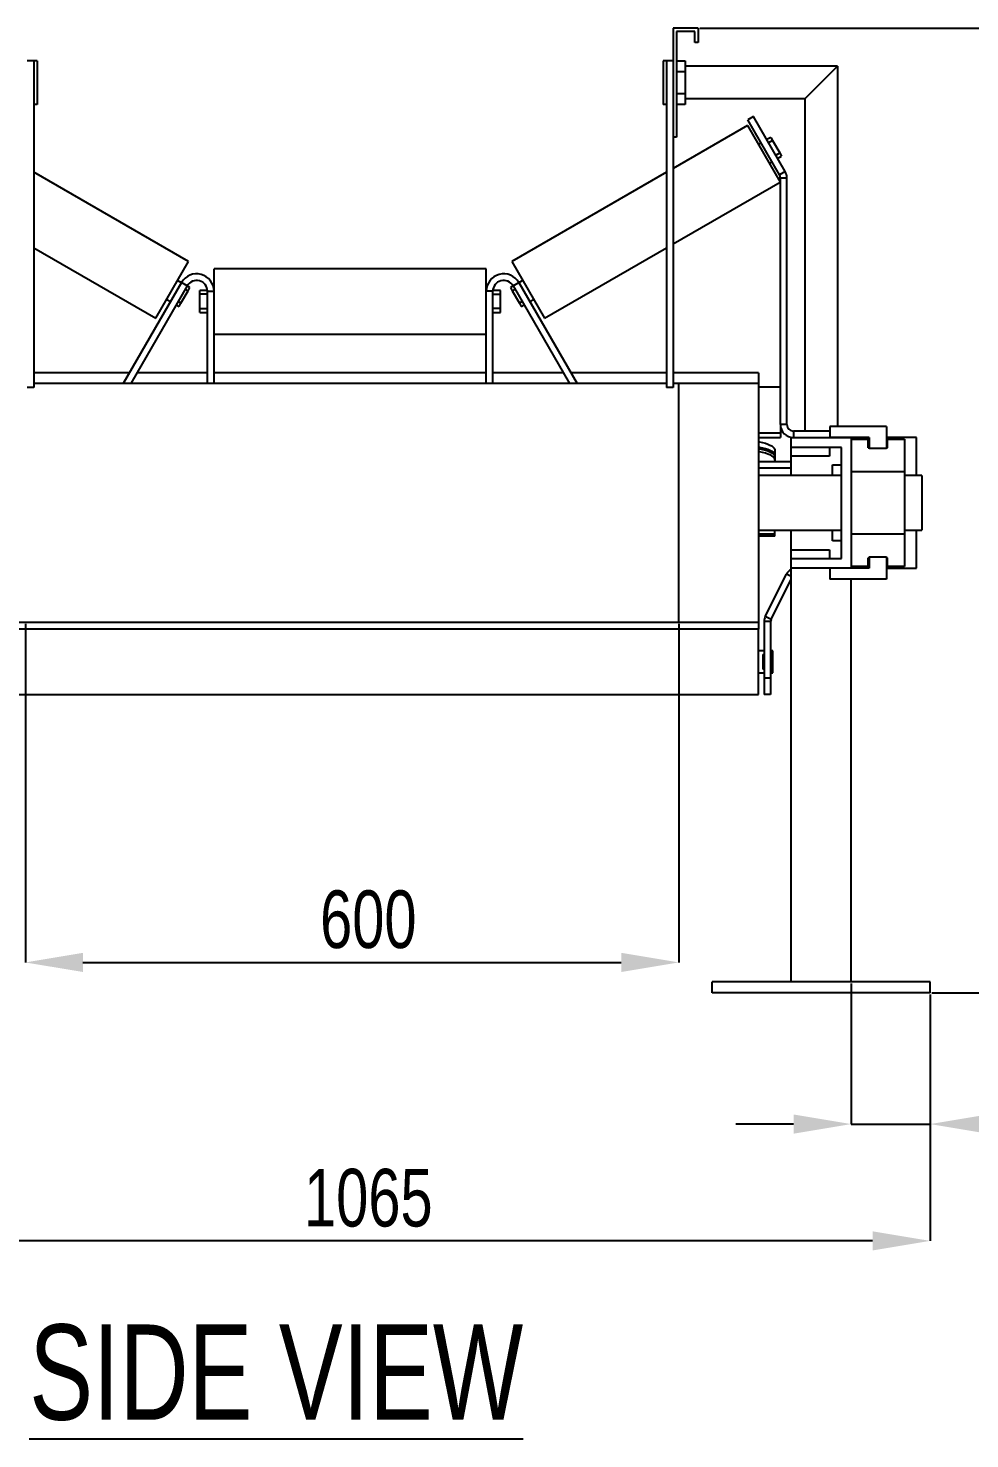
# Model space of a CAD drawing. Header units: millimetres. Extents: x 41 to 1868, y -696 to 319.
# Drawn here: x 814.5 to 849.1, y 208.2 to 260.1 of the extents above; entities that cross this region are included whole.
import ezdxf

# ---------------------------------------------------------------- set-up
doc = ezdxf.new("R2010")
doc.units = ezdxf.units.MM
doc.header["$PDSIZE"] = -1
doc.layers.add('FORMAT', color=7, linetype='Continuous')
doc.styles.add('SLDTEXTSTYLE0', font='TXT', dxfattribs={"width": 0.75})
doc.dimstyles.new('SLDDIMSTYLE2', dxfattribs={"dimtxt": 2.116667, "dimasz": 2.116667, "dimexe": 0, "dimexo": 0.625, "dimgap": 0.529167, "dimtad": 1, "dimdec": 0, "dimlfac": 25, "dimrnd": 1e-09, "dimzin": 12, "dimtxsty": 'SLDTEXTSTYLE0', "dimsah": 1, "dimcen": 2.5, "dimazin": 3, "dimtfac": 1, "dimtdec": 0, "dimtmove": 0, "dimatfit": 3, "dimfrac": 2, "dimtzin": 12})
doc.dimstyles.new('SLDDIMSTYLE3', dxfattribs={"dimtxt": 2.116667, "dimasz": 2.116667, "dimexe": 0, "dimexo": 0.625, "dimgap": 0.529167, "dimtad": 1, "dimdec": 0, "dimlfac": 25, "dimrnd": 1e-09, "dimzin": 12, "dimtxsty": 'SLDTEXTSTYLE0', "dimsah": 1, "dimcen": 2.5, "dimazin": 3, "dimtfac": 1, "dimtdec": 0, "dimtmove": 0, "dimatfit": 0, "dimfrac": 2, "dimtzin": 12})

# ---------------------------------------------------------------- blocks, each defined once
blk = doc.blocks.new('*D711')
at = {"color": 0, "linetype": 'Continuous', "lineweight": -2}
for p, q in [((814.398, 238.187), (814.398, 225.746)), ((838.398, 238.187), (838.398, 225.746)), ((816.515, 225.746), (836.281, 225.746))]:
    blk.add_line(p, q, dxfattribs=at)
at = {"color": 0, "linetype": 'Continuous'}
for points in [[(816.515, 226.099), (816.515, 225.394), (814.398, 225.746)], [(836.281, 226.099), (836.281, 225.394), (838.398, 225.746)]]:
    blk.add_solid(points, dxfattribs=at)
at = {"layer": 'Defpoints', "color": 0, "linetype": 'Continuous'}
for p in [(814.398, 238.25), (838.398, 238.25), (838.398, 225.746)]:
    blk.add_point(p, dxfattribs=at)
at = {"color": 0, "linetype": 'Continuous', "lineweight": 18, "insert": (826.994, 228.392), "char_height": 2.1167, "attachment_point": 2, "style": 'SLDTEXTSTYLE0'}
blk.add_mtext('\\A1;600', dxfattribs=at)
blk = doc.blocks.new('*D712')
at = {"layer": 'Defpoints', "color": 0}
for p in [(805.027, 224.632), (847.627, 224.632), (805.027, 215.515)]:
    blk.add_point(p, dxfattribs=at)
at = {"layer": 'FORMAT', "color": 0, "lineweight": -2}
for p, q in [((805.027, 224.569), (805.027, 215.515)), ((847.627, 224.569), (847.627, 215.515)), ((845.51, 215.515), (807.143, 215.515))]:
    blk.add_line(p, q, dxfattribs=at)
at = {"layer": 'FORMAT', "color": 0}
for points in [[(807.143, 215.867), (807.143, 215.162), (805.027, 215.515)], [(845.51, 215.867), (845.51, 215.162), (847.627, 215.515)]]:
    blk.add_solid(points, dxfattribs=at)
at = {"layer": 'FORMAT', "color": 0, "insert": (826.994, 218.161), "char_height": 2.1167, "attachment_point": 2, "style": 'SLDTEXTSTYLE0'}
blk.add_mtext('\\A1;1065', dxfattribs=at)
blk = doc.blocks.new('*D713')
at = {"layer": 'Defpoints', "color": 0}
for p in [(839.107, 260.072), (859.115, 260.072), (847.627, 224.632)]:
    blk.add_point(p, dxfattribs=at)
at = {"layer": 'FORMAT', "color": 0, "lineweight": -2}
for p, q in [((839.169, 260.072), (859.115, 260.072)), ((859.115, 226.748), (859.115, 257.955)), ((847.689, 224.632), (859.115, 224.632))]:
    blk.add_line(p, q, dxfattribs=at)
at = {"layer": 'FORMAT', "color": 0}
for points in [[(858.762, 257.955), (859.468, 257.955), (859.115, 260.072)], [(858.762, 226.748), (859.468, 226.748), (859.115, 224.632)]]:
    blk.add_solid(points, dxfattribs=at)
at = {"layer": 'FORMAT', "color": 0, "insert": (856.469, 243.728), "char_height": 2.1167, "attachment_point": 2, "rotation": 90, "style": 'SLDTEXTSTYLE0'}
blk.add_mtext('\\A1;886', dxfattribs=at)
blk = doc.blocks.new('*D715')
at = {"layer": 'Defpoints', "color": 0}
for p in [(844.727, 225.032), (847.627, 224.632), (847.627, 219.807)]:
    blk.add_point(p, dxfattribs=at)
at = {"layer": 'FORMAT', "color": 0, "lineweight": -2}
for p, q in [((844.727, 224.969), (844.727, 219.807)), ((847.627, 224.569), (847.627, 219.807)), ((842.61, 219.807), (840.493, 219.807)), ((844.727, 219.807), (847.627, 219.807)), ((849.743, 219.807), (855.564, 219.807))]:
    blk.add_line(p, q, dxfattribs=at)
at = {"layer": 'FORMAT', "color": 0}
for points in [[(842.61, 220.16), (842.61, 219.454), (844.727, 219.807)], [(849.743, 220.16), (849.743, 219.454), (847.627, 219.807)]]:
    blk.add_solid(points, dxfattribs=at)
at = {"layer": 'FORMAT', "color": 0, "insert": (853.712, 222.453), "char_height": 2.1167, "attachment_point": 2, "style": 'SLDTEXTSTYLE0'}
blk.add_mtext('\\A1;72', dxfattribs=at)

msp = doc.modelspace()

# ---------------------------------------------------------------- linework, layer by layer
at = {"color": 7, "linetype": 'Continuous', "lineweight": 25}
for p, q in [((838.1867, 260.0716), (838.1867, 256.0716)), ((839.1067, 260.0716), (838.1867, 260.0716)), ((838.3067, 259.9516), (838.3067, 256.0716)), ((838.9867, 259.9516), (838.3067, 259.9516)), ((838.9867, 259.5516), (838.9867, 259.9516)), ((839.1067, 260.0716), (839.1067, 259.5516)), ((839.1067, 259.5516), (838.9867, 259.5516)), ((814.7067, 258.8716), (814.4667, 258.8716)), ((814.8267, 258.8716), (814.7067, 258.8716)), ((814.7067, 258.8716), (814.7067, 257.2716)), ((814.7067, 258.8716), (814.7067, 246.8716)), ((814.8267, 258.8716), (814.8267, 257.2716)), ((837.9467, 258.8716), (837.8267, 258.8716)), ((837.8267, 258.8716), (837.8267, 257.2716)), ((837.9467, 258.8716), (837.9467, 257.2716)), ((838.1867, 258.8716), (837.9467, 258.8716)), ((837.9467, 258.8716), (837.9467, 246.8716)), ((838.1867, 258.8716), (838.1867, 246.8716)), ((838.3067, 258.8716), (838.6267, 258.8716)), ((838.6267, 258.8716), (838.6267, 258.4716)), ((844.2267, 258.6716), (838.6267, 258.6716)), ((844.2267, 258.6716), (843.0267, 257.4716)), ((844.2267, 258.6716), (844.2267, 245.4316)), ((838.6267, 258.4716), (838.3067, 258.4716)), ((838.6267, 258.4716), (838.6267, 257.6716)), ((838.3067, 257.6716), (838.6267, 257.6716)), ((838.6267, 257.6716), (838.6267, 257.2716)), ((814.8267, 257.2716), (814.7067, 257.2716)), ((837.9467, 257.2716), (837.8267, 257.2716)), ((838.6267, 257.2716), (838.3067, 257.2716)), ((843.0267, 257.4716), (838.6267, 257.4716)), ((843.0267, 257.4716), (843.0267, 245.2716)), ((841.1345, 256.8301), (840.9267, 256.7101)), ((842.0945, 254.6873), (840.9267, 256.7101)), ((842.3024, 254.8073), (841.1345, 256.8301)), ((840.9217, 256.4951), (838.1867, 254.916)), ((838.3067, 256.0716), (838.1867, 256.0716)), ((840.9217, 256.4951), (841.5217, 255.4558)), ((841.772, 256.0622), (841.6264, 255.9782)), ((841.772, 256.0622), (841.8397, 255.945)), ((841.4185, 255.8582), (841.3217, 255.8022)), ((841.8397, 255.945), (841.6941, 255.8609)), ((841.8397, 255.945), (842.1043, 255.4867)), ((841.5217, 255.4558), (842.1217, 254.4166)), ((841.7217, 255.1094), (841.8185, 255.1653)), ((841.9587, 255.4026), (842.1043, 255.4867)), ((842.0264, 255.2853), (842.172, 255.3694)), ((842.1043, 255.4867), (842.172, 255.3694)), ((820.3919, 251.4951), (814.7067, 254.7774)), ((837.9467, 254.7774), (832.2614, 251.4951)), ((842.3024, 254.8073), (842.0945, 254.6873)), ((842.1267, 245.5116), (842.1267, 254.5673)), ((842.3667, 254.5673), (842.1267, 254.5673)), ((842.3667, 245.5116), (842.3667, 254.5673)), ((838.1867, 252.1447), (842.1217, 254.4166)), ((814.7067, 252.0062), (819.1919, 249.4166)), ((833.4614, 249.4166), (837.9467, 252.0062)), ((819.1919, 249.4166), (820.3919, 251.4951)), ((832.2614, 251.4951), (832.8614, 250.4558)), ((831.3267, 251.2316), (821.3267, 251.2316)), ((821.3267, 250.0316), (821.3267, 251.2316)), ((831.3267, 250.0316), (831.3267, 251.2316)), ((820.1324, 250.7256), (817.9893, 247.0136)), ((820.3403, 250.6056), (818.2665, 247.0136)), ((820.1305, 250.7222), (819.9919, 250.8022)), ((820.11, 249.9667), (820.3746, 250.425)), ((820.3403, 250.6056), (820.1324, 250.7256)), ((820.2706, 250.485), (820.3746, 250.425)), ((820.4423, 250.5422), (820.3384, 250.6022)), ((820.3746, 250.425), (820.4423, 250.5422)), ((821.0858, 250.4316), (820.8067, 250.4316)), ((820.8067, 250.2962), (820.8067, 250.4316)), ((821.0867, 250.4056), (821.3267, 250.4056)), ((821.0867, 247.0136), (821.0867, 250.4056)), ((821.3267, 250.4316), (821.3262, 250.4316)), ((831.3272, 250.4316), (831.3267, 250.4316)), ((831.5667, 250.4056), (831.3267, 250.4056)), ((831.5667, 247.0136), (831.5667, 250.4056)), ((831.8467, 250.4316), (831.5675, 250.4316)), ((831.8467, 250.2962), (831.8467, 250.4316)), ((832.315, 250.6022), (832.2111, 250.5422)), ((832.2111, 250.5422), (832.2788, 250.425)), ((832.2788, 250.425), (832.3827, 250.485)), ((832.2788, 250.425), (832.5434, 249.9667)), ((832.3131, 250.6056), (832.5209, 250.7256)), ((832.3131, 250.6056), (834.3869, 247.0136)), ((832.5209, 250.7256), (834.664, 247.0136)), ((832.6614, 250.8022), (832.5229, 250.7222)), ((832.8614, 250.4558), (833.4614, 249.4166)), ((819.5919, 250.1094), (819.7305, 250.0294)), ((819.9384, 249.9094), (820.0423, 249.8494)), ((820.11, 249.9667), (820.0061, 250.0267)), ((820.0423, 249.8494), (820.11, 249.9667)), ((821.0867, 250.2962), (820.8067, 250.2962)), ((820.8067, 249.7671), (820.8067, 250.2962)), ((821.3267, 249.3683), (821.3267, 250.0316)), ((831.3267, 249.3683), (831.3267, 250.0316)), ((831.5667, 250.2962), (831.8467, 250.2962)), ((831.8467, 249.7671), (831.8467, 250.2962)), ((832.6473, 250.0267), (832.5434, 249.9667)), ((832.5434, 249.9667), (832.6111, 249.8494)), ((832.6111, 249.8494), (832.715, 249.9094)), ((832.9229, 250.0294), (833.0614, 250.1094)), ((820.8067, 249.6316), (820.8067, 249.7671)), ((820.8067, 249.7671), (821.0867, 249.7671)), ((820.8067, 249.6316), (821.0867, 249.6316)), ((821.3267, 247.0136), (821.3267, 249.3683)), ((831.3267, 247.0136), (831.3267, 249.3683)), ((831.8467, 249.7671), (831.5667, 249.7671)), ((831.5667, 249.6316), (831.8467, 249.6316)), ((831.8467, 249.6316), (831.8467, 249.7671)), ((821.3267, 248.8316), (831.3267, 248.8316)), ((818.2203, 247.4136), (814.7067, 247.4136)), ((821.0867, 247.4136), (818.4974, 247.4136)), ((831.3267, 247.4136), (821.3267, 247.4136)), ((834.156, 247.4136), (831.5667, 247.4136)), ((837.9467, 247.4136), (834.4331, 247.4136)), ((841.3267, 247.4136), (838.1867, 247.4136)), ((841.3267, 247.4136), (841.3267, 247.0136)), ((814.7067, 246.8716), (814.4667, 246.8716)), ((837.9467, 247.0136), (814.7067, 247.0136)), ((838.1867, 246.8716), (837.9467, 246.8716)), ((841.3267, 247.0136), (838.1867, 247.0136)), ((841.3267, 247.0136), (841.3267, 238.2496)), ((841.3267, 246.8984), (842.1267, 246.8984)), ((841.3267, 245.2013), (842.1267, 245.2013)), ((842.1267, 245.5116), (842.1267, 245.2013)), ((842.3667, 245.5116), (842.1267, 245.5116)), ((842.1267, 245.2013), (842.1267, 245.0316)), ((842.6067, 245.2716), (842.6067, 245.0316)), ((843.9467, 245.2716), (842.6067, 245.2716)), ((843.9467, 245.4316), (843.9467, 245.0316)), ((846.0267, 245.4316), (843.9467, 245.4316)), ((846.0267, 245.4316), (846.0267, 244.6316)), ((841.3267, 245.0316), (842.1267, 245.0316)), ((842.5267, 245.0383), (842.5267, 245.0316)), ((842.5267, 244.6716), (842.5267, 245.0316)), ((842.5267, 245.0316), (844.7267, 245.0316)), ((844.3667, 244.6716), (842.5267, 244.6716)), ((842.5267, 244.3516), (842.5267, 244.6716)), ((843.9267, 244.6716), (843.9267, 244.3516)), ((845.3867, 245.0316), (843.9467, 245.0316)), ((844.3667, 240.5916), (844.3667, 244.6716)), ((844.7267, 245.0316), (844.7267, 240.2316)), ((844.7267, 244.9716), (845.3567, 244.9716)), ((845.3567, 244.6516), (845.3567, 244.9716)), ((845.3567, 244.6516), (845.3867, 244.6516)), ((845.3867, 245.0316), (845.3867, 244.6316)), ((846.0267, 244.6316), (845.3867, 244.6316)), ((847.1267, 245.0316), (846.0267, 245.0316)), ((846.0267, 244.6516), (846.0567, 244.6516)), ((846.0567, 244.6516), (846.0567, 244.9716)), ((846.0567, 244.9716), (846.6867, 244.9716)), ((846.6867, 244.9716), (846.6867, 243.7716)), ((847.1267, 243.6316), (847.1267, 245.0316)), ((842.5267, 244.1383), (841.3267, 244.1383)), ((841.9267, 244.5642), (841.9267, 244.3736)), ((841.9267, 244.3736), (841.9267, 244.3131)), ((841.9267, 244.3131), (841.9267, 244.1987)), ((841.9267, 244.1987), (841.9267, 244.1383)), ((842.5267, 243.6316), (842.5267, 244.3516)), ((843.9267, 244.3516), (842.5267, 244.3516)), ((842.5267, 243.9095), (841.3267, 243.9095)), ((844.3667, 243.6316), (841.3267, 243.6316)), ((844.0467, 243.6316), (844.0467, 244.0316)), ((844.0467, 244.0316), (844.3667, 244.0316)), ((846.6867, 243.7716), (844.7267, 243.7716)), ((846.6867, 243.7716), (846.6867, 241.4916)), ((847.3267, 243.6316), (846.6867, 243.6316)), ((847.3267, 243.6316), (847.3267, 241.6316)), ((841.3267, 241.6316), (844.3667, 241.6316)), ((841.9267, 241.4821), (841.9267, 241.6316)), ((842.5267, 240.9116), (842.5267, 241.6316)), ((844.0467, 241.2316), (844.0467, 241.6316)), ((846.6867, 241.6316), (847.3267, 241.6316)), ((847.1267, 240.2316), (847.1267, 241.6316)), ((841.9267, 241.4821), (841.3267, 241.4821)), ((841.9267, 241.4095), (841.3267, 241.4095)), ((841.9267, 241.4095), (841.9267, 241.4821)), ((844.3667, 241.2316), (844.0467, 241.2316)), ((844.7267, 241.4916), (846.6867, 241.4916)), ((846.6867, 241.4916), (846.6867, 240.2916)), ((842.5267, 240.9116), (843.9267, 240.9116)), ((842.5267, 240.5916), (842.5267, 240.9116)), ((842.5267, 240.5916), (844.3667, 240.5916)), ((842.5267, 240.2316), (842.5267, 240.5916)), ((843.9267, 240.9116), (843.9267, 240.5916)), ((845.3867, 240.6116), (845.3567, 240.6116)), ((845.3567, 240.2916), (845.3567, 240.6116)), ((845.3867, 240.6316), (845.3867, 240.2316)), ((846.0267, 240.6316), (845.3867, 240.6316)), ((846.0267, 240.6316), (846.0267, 239.8316)), ((846.0567, 240.6116), (846.0267, 240.6116)), ((846.0567, 240.2916), (846.0567, 240.6116)), ((841.5689, 238.4527), (842.3478, 240.0105)), ((842.5267, 225.0316), (842.5267, 240.2316)), ((844.7267, 240.2316), (842.5267, 240.2316)), ((843.9467, 240.2316), (843.9467, 239.8316)), ((845.3867, 240.2316), (843.9467, 240.2316)), ((845.3567, 240.2916), (844.7267, 240.2916)), ((846.0267, 240.2316), (847.1267, 240.2316)), ((846.6867, 240.2916), (846.0567, 240.2916)), ((841.7836, 238.3454), (842.5267, 239.8316)), ((846.0267, 239.8316), (843.9467, 239.8316)), ((844.7267, 225.0316), (844.7267, 239.8316)), ((841.7836, 238.3454), (841.5689, 238.4527)), ((811.3267, 238.2496), (841.3267, 238.2496)), ((841.3267, 237.9916), (811.3267, 237.9916)), ((841.3267, 238.2496), (841.3267, 237.9916)), ((841.3267, 236.7916), (841.3267, 237.9916)), ((841.5267, 238.2739), (841.5267, 236.1916)), ((841.7667, 238.2739), (841.5267, 238.2739)), ((841.7667, 238.2739), (841.7667, 236.1916)), ((841.5267, 237.1916), (841.3267, 237.1916)), ((841.4867, 237.0562), (841.5267, 237.0562)), ((841.4867, 237.0562), (841.4867, 236.5271)), ((841.8467, 237.1916), (841.7667, 237.1916)), ((841.7667, 237.0562), (841.8467, 237.0562)), ((841.8467, 237.0562), (841.8467, 237.1916)), ((841.8467, 236.5271), (841.8467, 237.0562)), ((841.3267, 235.5916), (841.3267, 236.7916)), ((841.3267, 236.3916), (841.5267, 236.3916)), ((841.5267, 236.5271), (841.4867, 236.5271)), ((841.8467, 236.5271), (841.7667, 236.5271)), ((841.7667, 236.3916), (841.8467, 236.3916)), ((841.8467, 236.3916), (841.8467, 236.5271)), ((841.7667, 236.1916), (841.5267, 236.1916)), ((841.5267, 236.1916), (841.5267, 235.5916)), ((841.7667, 236.1916), (841.7667, 235.5916)), ((811.3267, 235.5916), (841.3267, 235.5916)), ((841.7667, 235.5916), (841.5267, 235.5916)), ((847.6267, 225.0316), (839.6267, 225.0316)), ((839.6267, 224.6316), (839.6267, 225.0316)), ((847.6267, 224.6316), (847.6267, 225.0316)), ((847.6267, 224.6316), (839.6267, 224.6316))]:
    msp.add_line(p, q, dxfattribs=at)
at = {"color": 8, "linetype": 'Continuous', "lineweight": 25}
msp.add_line((842.5267, 239.9211), (842.3478, 240.0105), dxfattribs=at)
at = {"color": 7, "linetype": 'Continuous', "lineweight": 25, "flags": 128}
for points in [[(841.3267, 244.8784), (841.3651, 244.8714), (841.4749, 244.8479), (841.5752, 244.8207), (841.6649, 244.7904), (841.7428, 244.7572), (841.8078, 244.7216), (841.8593, 244.684), (841.8966, 244.6449), (841.9191, 244.6048), (841.9267, 244.5642)], [(841.3267, 244.6878), (841.3651, 244.6808), (841.4749, 244.6572), (841.5752, 244.6301), (841.6649, 244.5998), (841.7428, 244.5666), (841.8078, 244.531), (841.8593, 244.4934), (841.8966, 244.4543), (841.9191, 244.4142), (841.9267, 244.3736)], [(841.3267, 244.6273), (841.3651, 244.6203), (841.4749, 244.5967), (841.5752, 244.5696), (841.6649, 244.5393), (841.7428, 244.5061), (841.8078, 244.4705), (841.8593, 244.4329), (841.8966, 244.3938), (841.9191, 244.3537), (841.9267, 244.3131)], [(841.9267, 244.1987), (841.9191, 244.2393), (841.8966, 244.2795), (841.8593, 244.3185), (841.8078, 244.3561), (841.7428, 244.3917), (841.6649, 244.4249), (841.5752, 244.4553), (841.4749, 244.4824), (841.3651, 244.5059), (841.3267, 244.5129)]]:
    msp.add_lwpolyline(points, dxfattribs=at)
at = {"color": 7, "linetype": 'Continuous', "lineweight": 25}
for centre, radius, start, end in [((841.8867, 254.5673), 0.24, 0, 30), ((841.8867, 254.5673), 0.48, 0, 30), ((820.6867, 250.4056), 0.64, 0, 150), ((831.9667, 250.4056), 0.64, 30, 180), ((820.6867, 250.4056), 0.4, 0, 150), ((831.9667, 250.4056), 0.4, 30, 180), ((842.6067, 245.5116), 0.48, 180, 270), ((842.6067, 245.5116), 0.24, 180, 270), ((842.7056, 239.8316), 0.4, 116.56505, 153.43495), ((841.9267, 238.2739), 0.4, 153.43495, 180), ((841.9267, 238.2739), 0.16, 153.43495, 180)]:
    msp.add_arc(centre, radius, start, end, dxfattribs=at)
at = {"layer": 'FORMAT'}
msp.add_line((838.398, 238.2496), (838.398, 247.0136), dxfattribs=at)

# ---------------------------------------------------------------- texts
at = {"layer": 'FORMAT', "insert": (814.5408, 212.4434), "char_height": 3.5, "attachment_point": 1, "style": 'SLDTEXTSTYLE0'}
msp.add_mtext('\\LSIDE VIEW', dxfattribs=at)

# ---------------------------------------------------------------- dimensions: what is measured, and where the dimension line sits
at = {"color": 7, "linetype": 'Continuous', "lineweight": 18}
dim = msp.add_linear_dim(base=(838.398, 225.7464), p1=(814.398, 238.2496), p2=(838.398, 238.2496), dimstyle='SLDDIMSTYLE2', dxfattribs=at)
dim.commit()
dim.dimension.update_dxf_attribs({"geometry": '*D711', "text_midpoint": (826.9936, 225.7464), "dimtype": 160})
at = {"layer": 'FORMAT'}
dim = msp.add_linear_dim(base=(859.1148, 260.0716), p1=(847.6267, 224.6316), p2=(839.1067, 260.0716), angle=90, dimstyle='SLDDIMSTYLE2', dxfattribs=at)
dim.commit()
dim.dimension.update_dxf_attribs({"geometry": '*D713', "text_midpoint": (859.1148, 243.7284), "dimtype": 160})
for base, p1, p2, dimstyle, picture, middle in [((847.6266816572, 219.8067964627), (844.7266816572, 225.0316300969), (847.6266816572, 224.6316300969), 'SLDDIMSTYLE3', '*D715', (853.712098324, 219.8067964627)), ((805.0267, 215.5147), (847.6267, 224.6316), (805.0267, 224.6316), 'SLDDIMSTYLE2', '*D712', (826.9936, 215.5147))]:
    dim = msp.add_linear_dim(base=base, p1=p1, p2=p2, dimstyle=dimstyle, dxfattribs=at)
    dim.commit()
    dim.dimension.update_dxf_attribs({"geometry": picture, "text_midpoint": middle, "dimtype": 160})

doc.saveas('drawing.dxf')
